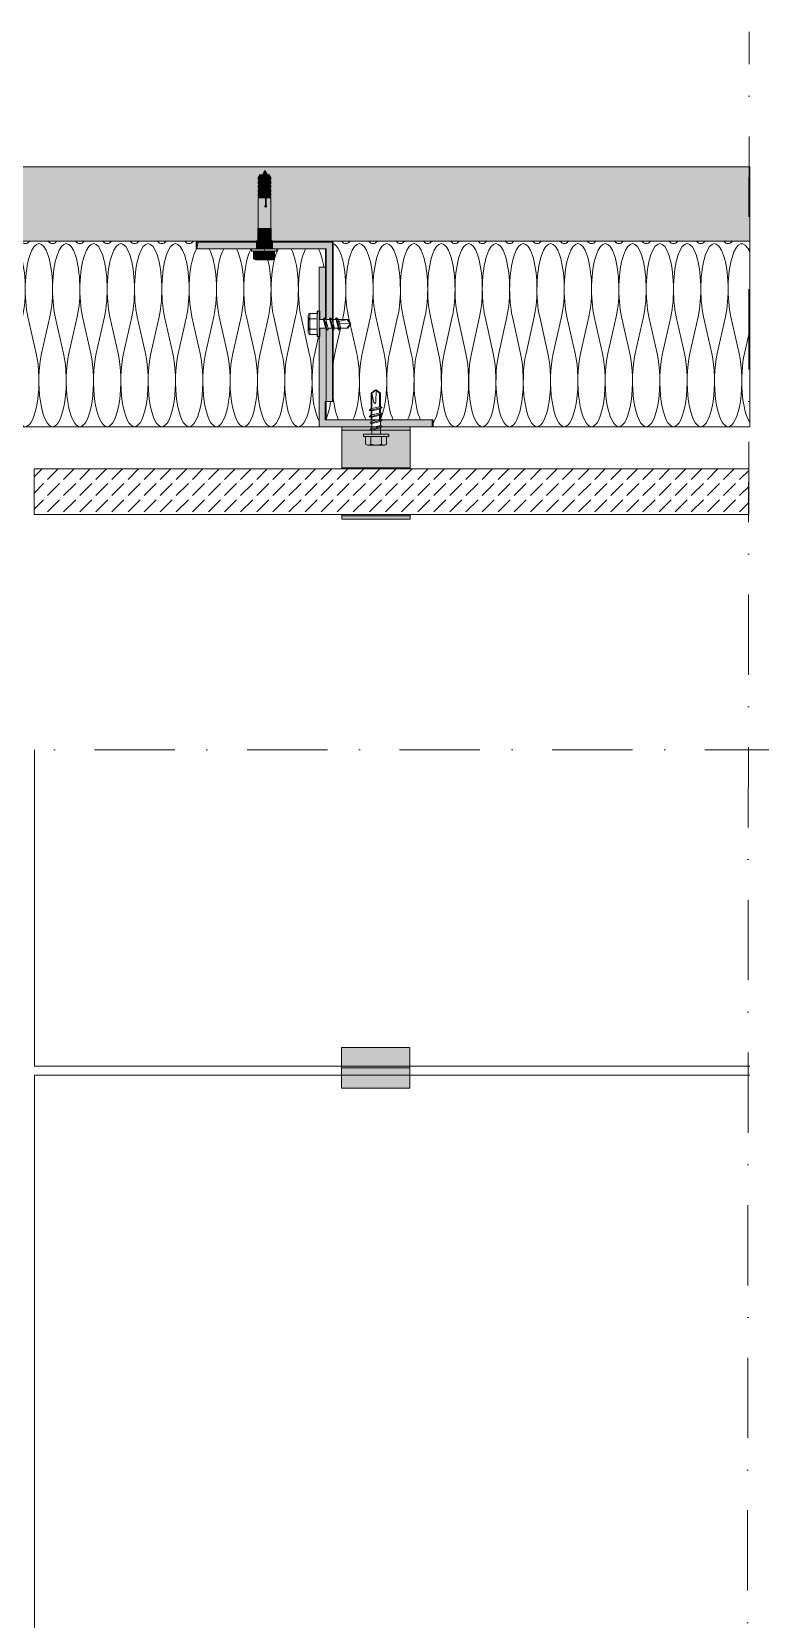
# Model space of a CAD drawing. Extents: x -106823 to -42801, y 48734 to 74234.
# Drawn here: x -81528 to -78327, y 63655 to 70627 of the extents above; entities that cross this region are included whole.
import ezdxf

# ---------------------------------------------------------------- set-up
doc = ezdxf.new("R2010")
doc.units = 0
doc.header["$MEASUREMENT"] = 0
doc.linetypes.add('Dot & Dashed', pattern=[670.277762, 352.777767, -176.388884, 0, -141.111112])
for name, color, linetype, lineweight, true_color in [('2D - Ogólne_Pen_No__2', 7, 'Continuous', 15, 0x7f7f7f), ('2D Drafting - General_Pen_No__102', 7, 'Continuous', 13, 0xcccccc), ('2D Drafting - General_Pen_No__141', 7, 'Continuous', 0, 0xe8e8e8), ('2D Drafting - General_Pen_No__2', 7, 'Continuous', 15, 0x7f7f7f), ('2D Drafting - General_Pen_No__61', 7, 'Continuous', 20, 0x6a6a6a), ('2D Drafting - General_Pen_No__62', 7, 'Continuous', 20, 0xaaaaaa), ('2D Drafting - General_Pen_No__81', 7, 'Continuous', 20, 0x6a6a6a)]:
    doc.layers.add(name, color=color, linetype=linetype, lineweight=lineweight, true_color=true_color)
doc.layers.add('2D Drafting - General_Pen_No__1', color=7, linetype='Continuous', lineweight=13)
doc.layers.add('2D Drafting - General_Pen_No__121', color=255, linetype='Continuous', lineweight=0)

# ---------------------------------------------------------------- blocks, each defined once
blk = doc.blocks.new('*X40')
at = {"layer": '2D Drafting - General_Pen_No__61', "linetype": 'Continuous'}
for p, q in [((-82768.5, 69374.7), (-82779.7, 69324.7)), ((-82744.5, 69374.7), (-82708.5, 69213.9)), ((-82648.5, 69374.7), (-82684.5, 69213.9)), ((-82624.5, 69374.7), (-82588.5, 69213.9)), ((-82528.5, 69374.7), (-82564.5, 69213.9)), ((-82504.5, 69374.7), (-82468.5, 69213.9)), ((-82408.5, 69374.7), (-82444.5, 69213.9)), ((-82384.5, 69374.7), (-82348.5, 69213.9)), ((-82288.5, 69374.7), (-82324.5, 69213.9)), ((-82264.5, 69374.7), (-82228.5, 69213.9)), ((-82168.5, 69374.7), (-82204.5, 69213.9)), ((-82144.5, 69374.7), (-82108.5, 69213.9)), ((-82048.5, 69374.7), (-82084.5, 69213.9)), ((-82024.5, 69374.7), (-81988.5, 69213.9)), ((-81928.5, 69374.7), (-81964.5, 69213.9)), ((-81904.5, 69374.7), (-81868.5, 69213.9)), ((-81808.5, 69374.7), (-81844.5, 69213.9)), ((-81784.5, 69374.7), (-81748.5, 69213.9)), ((-81688.5, 69374.7), (-81724.5, 69213.9)), ((-81664.5, 69374.7), (-81628.5, 69213.9)), ((-81568.5, 69374.7), (-81604.5, 69213.9)), ((-81544.5, 69374.7), (-81508.5, 69213.9)), ((-81448.5, 69374.7), (-81484.5, 69213.9)), ((-81424.5, 69374.7), (-81388.5, 69213.9)), ((-81328.5, 69374.7), (-81364.5, 69213.9)), ((-81304.5, 69374.7), (-81268.5, 69213.9)), ((-81208.5, 69374.7), (-81244.5, 69213.9)), ((-81184.5, 69374.7), (-81148.5, 69213.9)), ((-81088.5, 69374.7), (-81124.5, 69213.9)), ((-81064.5, 69374.7), (-81028.5, 69213.9)), ((-80968.5, 69374.7), (-81004.5, 69213.9)), ((-80944.5, 69374.7), (-80908.5, 69213.9)), ((-80848.5, 69374.7), (-80884.5, 69213.9)), ((-80824.5, 69374.7), (-80788.5, 69213.9)), ((-80728.5, 69374.7), (-80764.5, 69213.9)), ((-80704.5, 69374.7), (-80668.5, 69213.9)), ((-80608.5, 69374.7), (-80644.5, 69213.9)), ((-80584.5, 69374.7), (-80548.5, 69213.9)), ((-80488.5, 69374.7), (-80524.5, 69213.9)), ((-80464.5, 69374.7), (-80428.5, 69213.9)), ((-80368.5, 69374.7), (-80404.5, 69213.9)), ((-80344.5, 69374.7), (-80308.5, 69213.9)), ((-82785.8, 69297.4), (-82804.5, 69213.9)), ((-80268, 69287.7), (-80284.5, 69213.9))]:
    blk.add_line(p, q, dxfattribs=at)
for centre, start_param, end_param in [((-82816.5, 69495.3), 0.485657, 0.765644), ((-82816.5, 69495.3), 4.068888, 5.797528), ((-82696.5, 69495.3), 0.485657, 2.214297), ((-82696.5, 69495.3), 4.068888, 5.797528), ((-82576.5, 69495.3), 0.485657, 2.214297), ((-82576.5, 69495.3), 4.068888, 5.797528), ((-82456.5, 69495.3), 0.485657, 2.214297), ((-82456.5, 69495.3), 4.068888, 5.797528), ((-82336.5, 69495.3), 0.485657, 2.214297), ((-82336.5, 69495.3), 4.068888, 5.797528), ((-82276.5, 69897.3), 2.820522, 2.881546), ((-82276.5, 69897.3), 2.921703, 3.141593), ((-82216.5, 69495.3), 4.068888, 8.497483), ((-82276.5, 69897.3), 3.141593, 3.462663), ((-82156.5, 69897.3), 2.820522, 3.141593), ((-82096.5, 69495.3), 4.068888, 8.497483), ((-82156.5, 69897.3), 3.141593, 3.462663), ((-82036.5, 69897.3), 2.820522, 3.141593), ((-81976.5, 69495.3), 4.068888, 8.497483), ((-82036.5, 69897.3), 3.141593, 3.462663), ((-81916.5, 69897.3), 2.820522, 3.141593), ((-81856.5, 69495.3), 4.068888, 8.497483), ((-81916.5, 69897.3), 3.141593, 3.462663), ((-81796.5, 69897.3), 2.820522, 3.141593), ((-81736.5, 69495.3), 4.068888, 8.497483), ((-81796.5, 69897.3), 3.141593, 3.462663), ((-81676.5, 69897.3), 2.820522, 3.141593), ((-81616.5, 69495.3), 4.068888, 8.497483), ((-81676.5, 69897.3), 3.141593, 3.462663), ((-81556.5, 69897.3), 2.820522, 3.141593), ((-81496.5, 69495.3), 4.068888, 8.497483), ((-81556.5, 69897.3), 3.141593, 3.462663), ((-81436.5, 69897.3), 2.820522, 3.141593), ((-81376.5, 69495.3), 4.068888, 8.497483), ((-81436.5, 69897.3), 3.141593, 3.462663), ((-81316.5, 69897.3), 2.820522, 3.141593), ((-81256.5, 69495.3), 4.068888, 8.497483), ((-81316.5, 69897.3), 3.141593, 3.462663), ((-81196.5, 69897.3), 2.820522, 3.141593), ((-81136.5, 69495.3), 4.068888, 8.497483), ((-81196.5, 69897.3), 3.141593, 3.462663), ((-81076.5, 69897.3), 2.820522, 3.141593), ((-81016.5, 69495.3), 4.068888, 8.497483), ((-81076.5, 69897.3), 3.141593, 3.462663), ((-80956.5, 69897.3), 2.820522, 3.141593), ((-80896.5, 69495.3), 4.068888, 8.497483), ((-80956.5, 69897.3), 3.141593, 3.462663), ((-80836.5, 69897.3), 2.820522, 3.141593), ((-80776.5, 69495.3), 0.455257, 2.214297), ((-80836.5, 69897.3), 3.141593, 3.462663), ((-80776.5, 69495.3), 4.068888, 5.797528), ((-80656.5, 69495.3), 0.485657, 2.214297), ((-80656.5, 69495.3), 4.068888, 5.797528), ((-80536.5, 69495.3), 0.485657, 2.214297), ((-80536.5, 69495.3), 4.068888, 5.797528), ((-80416.5, 69495.3), 0.485657, 2.214297), ((-80416.5, 69495.3), 4.068888, 5.797528), ((-80296.5, 69495.3), 0.485657, 2.214297), ((-80296.5, 69495.3), 5.215995, 5.797528), ((-82876.5, 69093.3), 4.080645, 5.344133), ((-82756.5, 69093.3), 0.927295, 3.141593), ((-82756.5, 69093.3), 3.141593, 5.35589), ((-82636.5, 69093.3), 0.927295, 3.141593), ((-82636.5, 69093.3), 3.141593, 5.35589), ((-82516.5, 69093.3), 0.927295, 3.141593), ((-82516.5, 69093.3), 3.141593, 5.35589), ((-82396.5, 69093.3), 0.927295, 3.141593), ((-82396.5, 69093.3), 3.141593, 5.35589), ((-82276.5, 69093.3), 0.927295, 3.141593), ((-82276.5, 69093.3), 3.141593, 5.35589), ((-82156.5, 69093.3), 0.927295, 3.141593), ((-82156.5, 69093.3), 3.141593, 5.35589), ((-82036.5, 69093.3), 0.927295, 3.141593), ((-82036.5, 69093.3), 3.141593, 5.35589), ((-81916.5, 69093.3), 0.927295, 3.141593), ((-81916.5, 69093.3), 3.141593, 5.35589), ((-81796.5, 69093.3), 0.927295, 3.141593), ((-81796.5, 69093.3), 3.141593, 5.35589), ((-81676.5, 69093.3), 0.927295, 3.141593), ((-81676.5, 69093.3), 3.141593, 5.35589), ((-81556.5, 69093.3), 0.927295, 3.141593), ((-81556.5, 69093.3), 3.141593, 5.35589), ((-81436.5, 69093.3), 0.927295, 3.141593), ((-81436.5, 69093.3), 3.141593, 5.35589), ((-81316.5, 69093.3), 0.927295, 3.141593), ((-81316.5, 69093.3), 3.141593, 5.35589), ((-81196.5, 69093.3), 0.927295, 3.141593), ((-81196.5, 69093.3), 3.141593, 5.35589), ((-81076.5, 69093.3), 0.927295, 3.141593), ((-81076.5, 69093.3), 3.141593, 5.35589), ((-80956.5, 69093.3), 0.927295, 3.141593), ((-80956.5, 69093.3), 3.141593, 5.35589), ((-80836.5, 69093.3), 0.927295, 3.141593), ((-80836.5, 69093.3), 3.141593, 5.35589), ((-80716.5, 69093.3), 0.927295, 3.141593), ((-80716.5, 69093.3), 3.141593, 5.35589), ((-80596.5, 69093.3), 0.927295, 3.141593), ((-80596.5, 69093.3), 3.141593, 5.35589), ((-80476.5, 69093.3), 0.927295, 3.141593), ((-80476.5, 69093.3), 3.141593, 5.35589), ((-80356.5, 69093.3), 0.927295, 3.141593), ((-80356.5, 69093.3), 3.141593, 5.35589), ((-80236.5, 69093.3), 0.927295, 2.648145)]:
    blk.add_ellipse(centre, major_axis=(0, 201), ratio=0.298507, start_param=start_param, end_param=end_param, dxfattribs=at)
blk = doc.blocks.new('Fill_20')
at = {"layer": '2D Drafting - General_Pen_No__2', "linetype": 'Continuous'}
for p, q in [((-82858.1, 69673.1), (-82858.1, 69592.3)), ((-82726.2, 69673.1), (-82858.1, 69673.1)), ((-82607.2, 69673.1), (-82726.2, 69673.1)), ((-82572, 69673.1), (-82607.2, 69673.1)), ((-82461.7, 69673.1), (-82572, 69673.1)), ((-82289.6, 69673.1), (-82461.7, 69673.1)), ((-81565.5, 69706.6), (-82296, 69706.6)), ((-82296, 69706.6), (-82295.3, 69703.1)), ((-82295.3, 69703.1), (-82289.6, 69703.1)), ((-82289.6, 69703.1), (-82289.6, 69673.1)), ((-81546.5, 69706.6), (-81565.5, 69706.6)), ((-80797, 69706.6), (-81546.5, 69706.6)), ((-80803.4, 69673.1), (-80797, 69706.6)), ((-80608.7, 69673.1), (-80803.4, 69673.1)), ((-80561.2, 69673.1), (-80608.7, 69673.1)), ((-80449.3, 69673.1), (-80561.2, 69673.1)), ((-80381.5, 69673.1), (-80449.3, 69673.1)), ((-80234.9, 69673.1), (-80381.5, 69673.1)), ((-80234.9, 69592.3), (-80234.9, 69673.1)), ((-82858.1, 69592.3), (-82828.1, 69592.3)), ((-82828.1, 69592.3), (-82828.1, 69399.6)), ((-80264.9, 69399.6), (-80264.9, 69592.3)), ((-80264.9, 69592.3), (-80234.9, 69592.3)), ((-82828.1, 69399.6), (-82818.8, 69399.6)), ((-82818.8, 69399.6), (-82818.8, 69389.9)), ((-82818.8, 69389.9), (-82784.6, 69389.9)), ((-82779.7, 69378.2), (-82779.7, 69309.1)), ((-80306.3, 69297.4), (-80306.3, 69389.9)), ((-80306.3, 69389.9), (-80272.1, 69389.9)), ((-80272.1, 69389.9), (-80272.1, 69399.6)), ((-80272.1, 69399.6), (-80264.9, 69399.6)), ((-82784.6, 69297.4), (-82818.8, 69297.4)), ((-82818.8, 69297.4), (-82818.8, 69287.7)), ((-80272.1, 69297.4), (-80306.3, 69297.4)), ((-80272.1, 69287.7), (-80272.1, 69297.4)), ((-82818.8, 69287.7), (-82828.1, 69287.7)), ((-82828.1, 69287.7), (-82828.1, 68892.3)), ((-80264.9, 69287.7), (-80272.1, 69287.7)), ((-80264.9, 68892.3), (-80264.9, 69287.7)), ((-82828.1, 68892.3), (-81546.5, 68892.3)), ((-81546.5, 68892.3), (-80264.9, 68892.3))]:
    blk.add_line(p, q, dxfattribs=at)
for centre, start, end in [((-82796, 69378.2), 0, 45.52195), ((-82796, 69309.1), 314.47805, 0)]:
    blk.add_arc(centre, 16.3, start, end, dxfattribs=at)
at = {"layer": '2D Drafting - General_Pen_No__61', "linetype": 'Continuous'}
blk.add_blockref('*X40', (0, 0), dxfattribs=at)
blk = doc.blocks.new('*X42')
at = {"layer": '2D Drafting - General_Pen_No__61', "linetype": 'Continuous'}
for q in [(-79919, 68892.3), (-79914.1, 68891.5)]:
    blk.add_line((-79917.6, 68892), q, dxfattribs=at)
blk = doc.blocks.new('Fill_21')
at = {"layer": '2D Drafting - General_Pen_No__1', "linetype": 'Continuous'}
for p, q in [((-79991.6, 68891.5), (-79990.6, 68892.3)), ((-79864.9, 68891.5), (-79991.6, 68891.5)), ((-79990.6, 68892.3), (-79864.9, 68892.3)), ((-79864.9, 68892.3), (-79864.9, 68891.5))]:
    blk.add_line(p, q, dxfattribs=at)
at = {"layer": '2D Drafting - General_Pen_No__61', "linetype": 'Continuous'}
blk.add_blockref('*X42', (0, 0), dxfattribs=at)
blk = doc.blocks.new('*X46')
at = {"layer": '2D Drafting - General_Pen_No__61', "linetype": 'Continuous'}
for p, q in [((-80160.3, 69374.7), (-80163.1, 69362.3)), ((-80136.3, 69374.7), (-80129.6, 69344.7)), ((-80040.3, 69374.7), (-80076.3, 69213.9)), ((-80016.3, 69374.7), (-79980.3, 69213.9)), ((-79920.3, 69374.7), (-79956.3, 69213.9)), ((-79896.3, 69374.7), (-79860.3, 69213.9)), ((-79800.3, 69374.7), (-79836.3, 69213.9)), ((-79776.3, 69374.7), (-79740.3, 69213.9)), ((-79680.3, 69374.7), (-79716.3, 69213.9)), ((-79656.3, 69374.7), (-79620.3, 69213.9)), ((-79560.3, 69374.7), (-79596.3, 69213.9)), ((-79536.3, 69374.7), (-79500.3, 69213.9)), ((-79440.3, 69374.7), (-79476.3, 69213.9)), ((-79416.3, 69374.7), (-79380.3, 69213.9)), ((-79320.3, 69374.7), (-79356.3, 69213.9)), ((-79296.3, 69374.7), (-79260.3, 69213.9)), ((-79200.3, 69374.7), (-79236.3, 69213.9)), ((-79176.3, 69374.7), (-79140.3, 69213.9)), ((-79080.3, 69374.7), (-79116.3, 69213.9)), ((-79056.3, 69374.7), (-79020.3, 69213.9)), ((-78960.3, 69374.7), (-78996.3, 69213.9)), ((-78936.3, 69374.7), (-78900.3, 69213.9)), ((-78840.3, 69374.7), (-78876.3, 69213.9)), ((-78816.3, 69374.7), (-78780.3, 69213.9)), ((-78720.3, 69374.7), (-78756.3, 69213.9)), ((-78696.3, 69374.7), (-78660.3, 69213.9)), ((-78600.3, 69374.7), (-78636.3, 69213.9)), ((-78576.3, 69374.7), (-78540.3, 69213.9)), ((-78480.3, 69374.7), (-78516.3, 69213.9)), ((-78456.3, 69374.7), (-78420.3, 69213.9)), ((-80171.4, 69325), (-80196.3, 69213.9)), ((-80129.2, 69343.1), (-80100.3, 69213.9)), ((-78373.3, 69316.5), (-78396.3, 69213.9))]:
    blk.add_line(p, q, dxfattribs=at)
for centre, start_param, end_param in [((-78408.3, 69495.3), 2.519182, 5.35589), ((-80388.3, 69897.3), 5.962114, 6.023139), ((-80388.3, 69897.3), 0.260046, 0.321072), ((-80268.3, 69897.3), 5.962114, 6.023139), ((-80268.3, 69897.3), 0.260046, 0.321072), ((-80208.3, 69495.3), 0.927295, 3.112603), ((-80148.3, 69897.3), 5.962114, 6.283185), ((-80088.3, 69495.3), 0.927295, 5.35589), ((-80148.3, 69897.3), 0, 0.321072), ((-80028.3, 69897.3), 5.962114, 6.283185), ((-79968.3, 69495.3), 0.927295, 5.35589), ((-80028.3, 69897.3), 0, 0.321072), ((-79908.3, 69897.3), 5.962114, 6.283185), ((-79848.3, 69495.3), 0.927295, 5.35589), ((-79908.3, 69897.3), 0, 0.321072), ((-79788.3, 69897.3), 5.962114, 6.283185), ((-79728.3, 69495.3), 0.927295, 5.35589), ((-79788.3, 69897.3), 0, 0.321072), ((-79668.3, 69897.3), 5.962114, 6.283185), ((-79608.3, 69495.3), 0.927295, 5.35589), ((-79668.3, 69897.3), 0, 0.321072), ((-79548.3, 69897.3), 5.962114, 6.283185), ((-79488.3, 69495.3), 0.927295, 5.35589), ((-79548.3, 69897.3), 0, 0.321072), ((-79428.3, 69897.3), 5.962114, 6.283185), ((-79368.3, 69495.3), 0.927295, 5.35589), ((-79428.3, 69897.3), 0, 0.321072), ((-79308.3, 69897.3), 5.962114, 6.283185), ((-79248.3, 69495.3), 0.927295, 5.35589), ((-79308.3, 69897.3), 0, 0.321072), ((-79188.3, 69897.3), 5.962114, 6.283185), ((-79128.3, 69495.3), 0.927295, 5.35589), ((-79188.3, 69897.3), 0, 0.321072), ((-79068.3, 69897.3), 5.962114, 6.283185), ((-79008.3, 69495.3), 0.927295, 5.35589), ((-79068.3, 69897.3), 0, 0.321072), ((-78948.3, 69897.3), 5.962114, 6.283185), ((-78888.3, 69495.3), 0.927295, 5.35589), ((-78948.3, 69897.3), 0, 0.321072), ((-78828.3, 69897.3), 5.962114, 6.283185), ((-78768.3, 69495.3), 0.927295, 5.35589), ((-78828.3, 69897.3), 0, 0.321072), ((-78708.3, 69897.3), 5.962114, 6.283185), ((-78648.3, 69495.3), 0.927295, 5.35589), ((-78708.3, 69897.3), 0, 0.321072), ((-78588.3, 69897.3), 5.962114, 6.283185), ((-78528.3, 69495.3), 0.927295, 5.35589), ((-78588.3, 69897.3), 0, 0.321072), ((-78468.3, 69897.3), 5.962114, 6.283185), ((-78468.3, 69897.3), 0, 0.321072), ((-80148.3, 69093.3), 4.068888, 4.471032), ((-80148.3, 69093.3), 0.553392, 2.214297), ((-80028.3, 69093.3), 4.068888, 5.729793), ((-80028.3, 69093.3), 0.571829, 2.214297), ((-79908.3, 69093.3), 4.068888, 5.729793), ((-79908.3, 69093.3), 0.553392, 2.214297), ((-79788.3, 69093.3), 4.068888, 5.729793), ((-79788.3, 69093.3), 0.34394, 2.214297), ((-79668.3, 69093.3), 4.068888, 6.283185), ((-79668.3, 69093.3), 0, 2.214297), ((-79548.3, 69093.3), 4.068888, 6.283185), ((-79548.3, 69093.3), 0, 2.214297), ((-79428.3, 69093.3), 4.068888, 6.283185), ((-79428.3, 69093.3), 0, 2.214297), ((-79308.3, 69093.3), 4.068888, 6.283185), ((-79308.3, 69093.3), 0, 2.214297), ((-79188.3, 69093.3), 4.068888, 6.283185), ((-79188.3, 69093.3), 0, 2.214297), ((-79068.3, 69093.3), 4.068888, 6.283185), ((-79068.3, 69093.3), 0, 2.214297), ((-78948.3, 69093.3), 4.068888, 6.283185), ((-78948.3, 69093.3), 0, 2.214297), ((-78828.3, 69093.3), 4.068888, 6.283185), ((-78828.3, 69093.3), 0, 2.214297), ((-78708.3, 69093.3), 4.068888, 6.283185), ((-78708.3, 69093.3), 0, 2.214297), ((-78588.3, 69093.3), 4.068888, 6.283185), ((-78588.3, 69093.3), 0, 2.214297), ((-78468.3, 69093.3), 4.068888, 6.283185), ((-78468.3, 69093.3), 0, 2.214297), ((-78348.3, 69093.3), 4.068888, 5.853038), ((-80148.3, 69093.3), 4.953746, 5.729793), ((-80268.3, 69093.3), 0.553392, 1.104937)]:
    blk.add_ellipse(centre, major_axis=(0, -201), ratio=0.298507, start_param=start_param, end_param=end_param, dxfattribs=at)
blk = doc.blocks.new('Fill_23')
at = {"layer": '2D Drafting - General_Pen_No__2', "linetype": 'Continuous'}
for p, q in [((-79677.9, 69706.6), (-80473.5, 69706.6)), ((-80473.5, 69706.6), (-80473.5, 69703.1)), ((-80473.5, 69703.1), (-80206.6, 69703.1)), ((-80206.6, 69703.1), (-80206.6, 69692.3)), ((-80206.6, 69692.3), (-80206.6, 69362.3)), ((-78373.3, 69706.6), (-79677.9, 69706.6)), ((-78373.3, 68892.3), (-78373.3, 69706.6)), ((-80193.9, 69362.3), (-80191.7, 69370.5)), ((-80191.7, 69370.5), (-80183.5, 69362.3)), ((-80206.6, 69362.3), (-80193.9, 69362.3)), ((-80205.1, 69316.8), (-80206.6, 69318.6)), ((-80206.6, 69318.6), (-80206.6, 69003)), ((-80201.3, 69325), (-80205.1, 69316.8)), ((-80183.9, 69325), (-80201.3, 69325)), ((-80177.3, 69316.8), (-80183.9, 69325)), ((-80183.5, 69362.3), (-80142.8, 69362.3)), ((-80173.5, 69325), (-80177.3, 69316.8)), ((-80142.8, 69325), (-80173.5, 69325)), ((-80142.8, 69362.3), (-80128.8, 69343.7)), ((-80128.8, 69343.7), (-80142.8, 69325)), ((-80036.7, 69040.2), (-80018.1, 69054.1)), ((-80036.7, 68971.6), (-80036.7, 69040.2)), ((-80018.1, 69054.1), (-79999.4, 69040.2)), ((-79999.4, 69040.2), (-79999.4, 68981.6)), ((-80236.6, 69003), (-80238.1, 69003)), ((-80238.1, 69003), (-80238.1, 68922.3)), ((-80206.6, 69003), (-80236.6, 69003)), ((-80044.9, 68963.4), (-80036.7, 68971.6)), ((-80036.7, 68961.2), (-80044.9, 68963.4)), ((-80036.7, 68943.8), (-80036.7, 68961.2)), ((-79999.4, 68981.6), (-79991.2, 68977.8)), ((-79991.2, 68977.8), (-79999.4, 68971.2)), ((-79999.4, 68971.2), (-79999.4, 68953.8)), ((-79999.4, 68953.8), (-79991.2, 68950)), ((-79991.2, 68950), (-79999.4, 68943.4)), ((-80238.1, 68922.3), (-80036.7, 68922.3)), ((-80044.9, 68935.6), (-80036.7, 68943.8)), ((-80036.7, 68933.4), (-80044.9, 68935.6)), ((-80036.7, 68922.3), (-80036.7, 68933.4)), ((-79999.4, 68943.4), (-79999.4, 68926)), ((-79999.4, 68926), (-79991.6, 68922.3)), ((-79991.6, 68922.3), (-79768.1, 68922.3)), ((-79768.1, 68922.3), (-79768.1, 68892.3)), ((-79768.1, 68892.3), (-79677.9, 68892.3)), ((-79677.9, 68892.3), (-78373.3, 68892.3))]:
    blk.add_line(p, q, dxfattribs=at)
at = {"layer": '2D Drafting - General_Pen_No__61', "linetype": 'Continuous'}
blk.add_blockref('*X46', (0, 0), dxfattribs=at)

msp = doc.modelspace()

# ---------------------------------------------------------------- hatches: boundary and pattern name
at = {"layer": '2D Drafting - General_Pen_No__102', "linetype": 'Continuous'}
for points in [[(-80164.93, 68876.49), (-79864.93, 68876.49), (-79864.93, 68891.49), (-80164.93, 68891.49)], [(-79864.93, 68711.49), (-79864.93, 68876.49), (-80164.93, 68876.49), (-80164.93, 68711.49)], [(-80164.93, 68711.49), (-80164.93, 68706.58), (-79864.93, 68706.58), (-79864.93, 68711.49)], [(-79864.93, 68501.49), (-79864.93, 68506.58), (-80164.93, 68506.58), (-80164.93, 68501.49)], [(-79864.93, 68486.49), (-79864.93, 68501.49), (-80164.93, 68501.49), (-80164.93, 68486.49)]]:
    msp.add_hatch(color=256, dxfattribs=at).paths.add_polyline_path(points, flags=0)
at = {"layer": '2D Drafting - General_Pen_No__121', "linetype": 'Continuous'}
for points in [[(-80526.19, 69998.93), (-80533.34, 69986.55), (-80495.85, 69986.55), (-80503, 69998.93)], [(-80503.42, 70017.66), (-80514.23, 69998.93), (-80492.61, 69998.93)], [(-80503, 69998.93), (-80495.85, 69986.55), (-80492.89, 69986.55), (-80500.04, 69998.93)], [(-80500.04, 69998.93), (-80492.89, 69986.55), (-80476.99, 69986.55), (-80484.13, 69998.93)], [(-80533.34, 69976.2), (-80495.85, 69976.2), (-80495.85, 69986.55), (-80533.34, 69986.55)], [(-80530.38, 69976.2), (-80530.38, 69972.5), (-80533.34, 69968.76), (-80501.6, 69968.76), (-80495.85, 69976.2)], [(-80533.34, 69968.76), (-80533.34, 69958.4), (-80501.6, 69958.4), (-80501.6, 69968.76)], [(-80530.38, 69958.4), (-80530.38, 69954.7), (-80533.34, 69950.96), (-80495.85, 69950.96), (-80501.6, 69958.4)], [(-80533.34, 69950.96), (-80533.34, 69940.61), (-80495.85, 69940.61), (-80495.85, 69950.96)], [(-80530.38, 69940.61), (-80530.38, 69936.91), (-80533.34, 69933.16), (-80501.6, 69933.16), (-80495.85, 69940.61)], [(-80533.34, 69922.81), (-80501.6, 69922.81), (-80501.6, 69933.16), (-80533.34, 69933.16)], [(-80498.64, 69968.76), (-80492.89, 69976.2), (-80495.85, 69976.2), (-80501.6, 69968.76)], [(-80498.64, 69958.4), (-80498.64, 69968.76), (-80501.6, 69968.76), (-80501.6, 69958.4)], [(-80501.6, 69958.4), (-80495.85, 69950.96), (-80492.89, 69950.96), (-80498.64, 69958.4)], [(-80495.85, 69940.61), (-80501.6, 69933.16), (-80498.64, 69933.16), (-80492.89, 69940.61)], [(-80498.64, 69922.81), (-80498.64, 69933.16), (-80501.6, 69933.16), (-80501.6, 69922.81)], [(-80479.94, 69976.2), (-80492.89, 69976.2), (-80498.64, 69968.76), (-80476.99, 69968.76), (-80479.94, 69972.5)], [(-80476.99, 69968.76), (-80498.64, 69968.76), (-80498.64, 69958.4), (-80476.99, 69958.4)], [(-80479.94, 69958.4), (-80498.64, 69958.4), (-80492.89, 69950.96), (-80476.99, 69950.96), (-80479.94, 69954.7)], [(-80498.64, 69933.16), (-80476.99, 69933.16), (-80479.94, 69936.91), (-80479.94, 69940.61), (-80492.89, 69940.61)], [(-80476.99, 69933.16), (-80498.64, 69933.16), (-80498.64, 69922.81), (-80476.99, 69922.81)], [(-80492.89, 69976.2), (-80492.89, 69986.55), (-80495.85, 69986.55), (-80495.85, 69976.2)], [(-80495.85, 69950.96), (-80495.85, 69940.61), (-80492.89, 69940.61), (-80492.89, 69950.96)], [(-80492.89, 69976.2), (-80476.99, 69976.2), (-80476.99, 69986.55), (-80492.89, 69986.55)], [(-80476.99, 69950.96), (-80492.89, 69950.96), (-80492.89, 69940.61), (-80476.99, 69940.61)], [(-80530.38, 69922.81), (-80530.38, 69919.11), (-80533.34, 69915.37), (-80495.85, 69915.37), (-80501.6, 69922.81)], [(-80533.34, 69905.01), (-80495.85, 69905.01), (-80495.85, 69915.37), (-80533.34, 69915.37)], [(-80530.38, 69905.01), (-80530.38, 69901.31), (-80533.34, 69897.57), (-80501.6, 69897.57), (-80495.85, 69905.01)], [(-80533.34, 69763.15), (-80476.99, 69763.15), (-80476.99, 69897.57), (-80498.64, 69897.57), (-80498.64, 69864.26, -5.4750432), (-80501.6, 69864.26), (-80501.6, 69897.57), (-80533.34, 69897.57)], [(-80501.6, 69897.57), (-80501.6, 69864.26, 5.4750432), (-80498.64, 69864.26), (-80498.64, 69897.57)], [(-80501.6, 69922.81), (-80495.85, 69915.37), (-80492.89, 69915.37), (-80498.64, 69922.81)], [(-80498.64, 69897.57), (-80492.89, 69905.01), (-80495.85, 69905.01), (-80501.6, 69897.57)], [(-80479.94, 69922.81), (-80498.64, 69922.81), (-80492.89, 69915.37), (-80476.99, 69915.37), (-80479.94, 69919.11)], [(-80479.94, 69905.01), (-80492.89, 69905.01), (-80498.64, 69897.57), (-80476.99, 69897.57), (-80479.94, 69901.31)], [(-80492.89, 69905.01), (-80492.89, 69915.37), (-80495.85, 69915.37), (-80495.85, 69905.01)], [(-80476.99, 69915.37), (-80492.89, 69915.37), (-80492.89, 69905.01), (-80476.99, 69905.01)], [(-80534.58, 69761.91), (-80475.74, 69761.91), (-80476.99, 69763.15), (-80533.34, 69763.15)], [(-80534.58, 69712.16), (-80475.74, 69712.16), (-80475.74, 69761.91), (-80534.58, 69761.91)], [(-80507, 69673.06), (-80562.92, 69673.06), (-80562.92, 69663.74), (-80507, 69663.74), (-80451.08, 69663.74), (-80451.08, 69673.06)], [(-80553.21, 69663.74), (-80553.21, 69629.57, 0.4195601), (-80529.91, 69629.57), (-80529.91, 69663.74)], [(-80539.9, 69706.58), (-80470.33, 69706.58), (-80470.33, 69706.75), (-80475.74, 69712.16), (-80534.49, 69712.16), (-80539.9, 69706.75)], [(-80539.9, 69703.06), (-80507.2, 69703.06), (-80470.33, 69703.06), (-80470.33, 69706.58), (-80478.47, 69706.58), (-80539.9, 69706.58)], [(-80539.9, 69673.06), (-80503.32, 69673.06), (-80470.33, 69673.06), (-80470.33, 69703.06), (-80506.25, 69703.06), (-80539.9, 69703.06)], [(-80539.9, 69703.06), (-80539.9, 69673.06), (-80503.32, 69673.06), (-80470.33, 69673.06), (-80470.33, 69703.06), (-80507.2, 69703.06)], [(-80529.91, 69663.74), (-80529.91, 69629.57, 0.092424), (-80507, 69625.3, 0.092424), (-80484.09, 69629.57), (-80484.09, 69663.74), (-80507, 69663.74)], [(-80484.09, 69663.74), (-80484.09, 69629.57, 0.4195601), (-80460.79, 69629.57), (-80460.79, 69663.74)], [(-80507, 69625.3, -0.092424), (-80529.91, 69629.57, -0.201281), (-80541.56, 69624.68), (-80472.44, 69624.68, -0.201281), (-80484.09, 69629.57, -0.092424)]]:
    msp.add_hatch(color=256, dxfattribs=at).paths.add_polyline_path(points, flags=0)
at = {"layer": '2D Drafting - General_Pen_No__141', "linetype": 'Continuous'}
for points in [[(-80540, 69673.06), (-80805.26, 69673.06), (-80805.26, 69703.06), (-80675.26, 69703.06), (-80540, 69703.06)], [(-80236.77, 69673.06), (-80451.08, 69673.06), (-80470.33, 69673.06), (-80470.33, 69703.06), (-80205.26, 69703.06), (-80205.26, 69692.3), (-80205.26, 69362.29), (-80210, 69362.29), (-80218.2, 69370.49), (-80220.39, 69362.29), (-80236.77, 69362.29)], [(-80264.93, 69592.3), (-80234.93, 69592.3), (-80234.93, 69363.39), (-80242.03, 69370.49), (-80244.23, 69362.29), (-80262.76, 69362.29), (-80262.76, 69399.57), (-80264.93, 69399.57)], [(-80234.93, 68922.3), (-80033.56, 68922.3), (-80033.56, 68915.96), (-80041.76, 68907.76), (-80033.56, 68905.56), (-80033.56, 68892.3), (-80264.93, 68892.3), (-80264.93, 69287.73), (-80262.76, 69287.73), (-80262.76, 69325.01), (-80234.93, 69325.01)], [(-80203.42, 69321.3), (-80203.42, 69003.02), (-80234.93, 69003.02), (-80234.93, 69325.01), (-80234.24, 69325.01), (-80227.65, 69316.81), (-80223.84, 69325.01), (-80206.4, 69325.01)], [(-79988.43, 68922.3), (-79764.93, 68922.3), (-79764.93, 68892.3), (-79990.57, 68892.3), (-79988.09, 68894.3), (-79996.29, 68898.11), (-79996.29, 68915.55), (-79988.09, 68922.15)]]:
    msp.add_hatch(color=256, dxfattribs=at).paths.add_polyline_path(points, flags=0)
at = {"layer": '2D Drafting - General_Pen_No__62', "linetype": 'Continuous'}
for points in [[(-79866.51, 66076.69), (-80166.51, 66076.69), (-80166.51, 66166.69), (-79866.51, 66166.69)], [(-79866.51, 65986.69), (-80166.51, 65986.69), (-80166.51, 66076.69), (-79866.51, 66076.69)]]:
    msp.add_hatch(color=256, dxfattribs=at).paths.add_polyline_path(points, flags=0)
at = {"layer": '2D Drafting - General_Pen_No__81', "linetype": 'Continuous'}
h = msp.add_hatch(dxfattribs=at)
h.set_pattern_fill('Solid___Dashed', color=256, style=0, pattern_type=2)
h.set_pattern_definition([(45, (0, 0), (-70.71068, 70.71068), []), (45, (-35.36, 35.36), (-70.71068, 70.71068), [75, -25])])
h.paths.add_polyline_path([(-95413.06, 70033.7), (-95413.06, 69706.58), (-80798.57, 69706.58), (-80743.27, 69706.58), (-80705.99, 69706.58), (-80635.65, 69706.58), (-80523.64, 69706.58), (-80480.82, 69706.58), (-80207.94, 69706.58), (-78373.34, 69706.58), (-78373.34, 70033.7)], flags=0)
h = msp.add_hatch(dxfattribs=at)
h.set_pattern_fill('Beton', color=256, style=0, pattern_type=2)
h.set_pattern_definition([(45, (0, 0), (-70.71068, 70.71068), [75, -25]), (45, (7e-15, 70.71), (-70.71068, 70.71068), [75, -25])])
h.paths.add_polyline_path([(-81518.09, 68506.58), (-81518.09, 68706.58), (-78377.86, 68706.58), (-78377.86, 68506.58)], flags=0)
msp.add_hatch(color=256, dxfattribs=at).paths.add_polyline_path([(-80148.92, 68706.58), (-80148.92, 68711.49), (-79883.69, 68711.49), (-79883.69, 68706.58)], flags=0)
msp.add_hatch(color=256, dxfattribs=at).paths.add_polyline_path([(-80148.92, 68706.58), (-80148.92, 68711.49), (-79883.69, 68711.49), (-79883.69, 68706.58)], flags=0)

# ---------------------------------------------------------------- linework, layer by layer
at = {"layer": '2D - Ogólne_Pen_No__2', "linetype": 'Continuous'}
for p, q in [((-80526.19, 69998.93), (-80533.34, 69986.55)), ((-80484.13, 69998.93), (-80526.19, 69998.93)), ((-80514.23, 69998.93), (-80503.42, 70017.66)), ((-80492.61, 69998.93), (-80503.42, 70017.66)), ((-80503, 69998.93), (-80495.85, 69986.55)), ((-80500.04, 69998.93), (-80492.89, 69986.55)), ((-80484.13, 69998.93), (-80476.99, 69986.55)), ((-80533.34, 69986.55), (-80533.34, 69976.2)), ((-80476.99, 69986.55), (-80533.34, 69986.55)), ((-80476.99, 69976.2), (-80533.34, 69976.2)), ((-80530.38, 69972.5), (-80533.34, 69968.76)), ((-80533.34, 69968.76), (-80533.34, 69958.4)), ((-80476.99, 69968.76), (-80533.34, 69968.76)), ((-80533.34, 69958.4), (-80530.38, 69958.4)), ((-80476.99, 69958.4), (-80533.34, 69958.4)), ((-80530.38, 69954.7), (-80533.34, 69950.96)), ((-80533.34, 69950.96), (-80533.34, 69940.61)), ((-80476.99, 69950.96), (-80533.34, 69950.96)), ((-80533.34, 69940.61), (-80530.38, 69940.61)), ((-80476.99, 69940.61), (-80533.34, 69940.61)), ((-80530.38, 69936.91), (-80533.34, 69933.16)), ((-80533.34, 69933.16), (-80533.34, 69922.81)), ((-80476.99, 69933.16), (-80533.34, 69933.16)), ((-80530.38, 69976.2), (-80530.38, 69972.5)), ((-80530.38, 69958.4), (-80530.38, 69954.7)), ((-80530.38, 69940.61), (-80530.38, 69936.91)), ((-80495.85, 69976.2), (-80501.6, 69968.76)), ((-80501.6, 69968.76), (-80501.6, 69958.4)), ((-80501.6, 69958.4), (-80495.85, 69950.96)), ((-80495.85, 69940.61), (-80501.6, 69933.16)), ((-80501.6, 69933.16), (-80501.6, 69922.81)), ((-80492.89, 69976.2), (-80498.64, 69968.76)), ((-80498.64, 69968.76), (-80498.64, 69958.4)), ((-80498.64, 69958.4), (-80492.89, 69950.96)), ((-80492.89, 69940.61), (-80498.64, 69933.16)), ((-80498.64, 69933.16), (-80498.64, 69922.81)), ((-80495.85, 69986.55), (-80495.85, 69976.2)), ((-80495.85, 69950.96), (-80495.85, 69940.61)), ((-80492.89, 69986.55), (-80492.89, 69976.2)), ((-80492.89, 69950.96), (-80492.89, 69940.61)), ((-80479.94, 69976.2), (-80479.94, 69972.5)), ((-80479.94, 69972.5), (-80476.99, 69968.76)), ((-80479.94, 69958.4), (-80479.94, 69954.7)), ((-80476.99, 69958.4), (-80479.94, 69958.4)), ((-80479.94, 69954.7), (-80476.99, 69950.96)), ((-80479.94, 69940.61), (-80479.94, 69936.91)), ((-80476.99, 69940.61), (-80479.94, 69940.61)), ((-80479.94, 69936.91), (-80476.99, 69933.16)), ((-80476.99, 69986.55), (-80476.99, 69976.2)), ((-80476.99, 69968.76), (-80476.99, 69958.4)), ((-80476.99, 69950.96), (-80476.99, 69940.61)), ((-80476.99, 69933.16), (-80476.99, 69922.81)), ((-80533.34, 69922.81), (-80530.38, 69922.81)), ((-80476.99, 69922.81), (-80533.34, 69922.81)), ((-80530.38, 69919.11), (-80533.34, 69915.37)), ((-80533.34, 69915.37), (-80533.34, 69905.01)), ((-80476.99, 69915.37), (-80533.34, 69915.37)), ((-80533.34, 69905.01), (-80530.38, 69905.01)), ((-80476.99, 69905.01), (-80533.34, 69905.01)), ((-80530.38, 69901.31), (-80533.34, 69897.57)), ((-80533.34, 69897.57), (-80533.34, 69763.15)), ((-80476.99, 69897.57), (-80533.34, 69897.57)), ((-80530.38, 69922.81), (-80530.38, 69919.11)), ((-80530.38, 69905.01), (-80530.38, 69901.31)), ((-80501.6, 69922.81), (-80495.85, 69915.37)), ((-80495.85, 69905.01), (-80501.6, 69897.57)), ((-80501.6, 69897.57), (-80501.6, 69864.26)), ((-80498.64, 69922.81), (-80492.89, 69915.37)), ((-80492.89, 69905.01), (-80498.64, 69897.57)), ((-80498.64, 69897.57), (-80498.64, 69864.26)), ((-80495.85, 69915.37), (-80495.85, 69905.01)), ((-80492.89, 69915.37), (-80492.89, 69905.01)), ((-80479.94, 69922.81), (-80479.94, 69919.11)), ((-80476.99, 69922.81), (-80479.94, 69922.81)), ((-80479.94, 69919.11), (-80476.99, 69915.37)), ((-80479.94, 69905.01), (-80479.94, 69901.31)), ((-80476.99, 69905.01), (-80479.94, 69905.01)), ((-80479.94, 69901.31), (-80476.99, 69897.57)), ((-80476.99, 69915.37), (-80476.99, 69905.01)), ((-80476.99, 69897.57), (-80476.99, 69763.15)), ((-80533.34, 69763.15), (-80534.58, 69761.91)), ((-80534.58, 69761.91), (-80534.58, 69712.16)), ((-80475.74, 69761.91), (-80534.58, 69761.91)), ((-80533.34, 69763.15), (-80476.99, 69763.15)), ((-80476.99, 69763.15), (-80475.74, 69761.91)), ((-80475.74, 69761.91), (-80475.74, 69712.16)), ((-80534.58, 69712.16), (-80540, 69706.75)), ((-80540, 69706.75), (-80540, 69703.06)), ((-80540, 69703.06), (-80508.09, 69703.06)), ((-80475.74, 69712.16), (-80534.58, 69712.16)), ((-80470.33, 69703.06), (-80509.04, 69703.06)), ((-80475.74, 69712.16), (-80470.33, 69706.75)), ((-80470.33, 69706.75), (-80470.33, 69703.06))]:
    msp.add_line(p, q, dxfattribs=at)
msp.add_arc((-80500.12, 69860.35), 4.18, 110.701612, 69.298388, dxfattribs=at)
at = {"layer": '2D Drafting - General_Pen_No__2', "linetype": 'Dot & Dashed'}
for p, q in [((-78393.73, 53725), (-78375.83, 70626.66)), ((-75536.44, 67472.76), (-95796.06, 67472.76))]:
    msp.add_line(p, q, dxfattribs=at)
at = {"layer": '2D Drafting - General_Pen_No__2', "linetype": 'Continuous'}
for p, q in [((-81528.09, 70033.7), (-95413.06, 70033.7)), ((-81528.09, 70033.7), (-78373.34, 70033.7)), ((-95413.06, 69706.58), (-78373.34, 69706.58)), ((-80203.42, 69703.06), (-80803.42, 69703.06)), ((-80803.42, 69673.06), (-80803.42, 69703.06)), ((-80803.42, 69673.06), (-80234.93, 69673.06)), ((-80673.42, 69703.06), (-80203.42, 69703.06)), ((-80562.92, 69663.74), (-80562.92, 69673.06)), ((-80562.92, 69673.06), (-80507, 69673.06)), ((-80507, 69663.74), (-80562.92, 69663.74)), ((-80553.21, 69629.57), (-80553.21, 69663.74)), ((-80540, 69673.06), (-80540, 69703.06)), ((-80529.91, 69629.57), (-80529.91, 69663.74)), ((-80451.08, 69673.06), (-80507, 69673.06)), ((-80507, 69663.74), (-80451.08, 69663.74)), ((-80484.09, 69629.57), (-80484.09, 69663.74)), ((-80470.33, 69673.06), (-80470.33, 69703.06)), ((-80460.79, 69629.57), (-80460.79, 69663.74)), ((-80451.08, 69663.74), (-80451.08, 69673.06)), ((-80234.93, 69003.02), (-80234.93, 69673.06)), ((-80203.42, 69703.06), (-80203.42, 69692.3)), ((-80203.42, 69003.02), (-80203.42, 69692.3)), ((-80472.44, 69624.68), (-80541.56, 69624.68)), ((-80264.93, 69592.3), (-80234.93, 69592.3)), ((-80264.93, 68892.3), (-80264.93, 69592.3)), ((-80234.93, 68922.3), (-80234.93, 69592.3)), ((-80313.31, 69378.21), (-80313.31, 69309.09)), ((-80308.42, 69389.86), (-80274.24, 69389.86)), ((-80274.24, 69343.65), (-80274.24, 69399.57)), ((-80274.24, 69399.57), (-80264.93, 69399.57)), ((-80264.93, 69399.57), (-80264.93, 69343.65)), ((-80246.39, 69362.29), (-80244.19, 69370.49)), ((-80244.19, 69370.49), (-80235.99, 69362.29)), ((-80244.19, 69370.49), (-80237, 69343.65)), ((-80218.55, 69362.29), (-80216.35, 69370.49)), ((-80218.55, 69362.29), (-80216.35, 69370.49)), ((-80216.35, 69370.49), (-80208.15, 69362.29)), ((-80216.35, 69370.49), (-80209.16, 69343.65)), ((-80216.35, 69370.49), (-80208.15, 69362.29)), ((-80216.35, 69370.49), (-80209.16, 69343.65)), ((-80190.71, 69362.29), (-80188.51, 69370.49)), ((-80188.51, 69370.49), (-80180.31, 69362.29)), ((-80188.51, 69370.49), (-80181.32, 69343.65)), ((-80308.42, 69366.56), (-80274.24, 69366.56)), ((-80308.42, 69320.74), (-80274.24, 69320.74)), ((-80308.42, 69297.44), (-80274.24, 69297.44)), ((-80274.24, 69343.65), (-80274.24, 69287.73)), ((-80264.93, 69362.29), (-80246.39, 69362.29)), ((-80264.93, 69287.73), (-80264.93, 69343.65)), ((-80264.93, 69325.01), (-80236.4, 69325.01)), ((-80246.39, 69362.29), (-80241.4, 69343.65)), ((-80236.4, 69325.01), (-80241.4, 69343.65)), ((-80229.81, 69316.81), (-80237, 69343.65)), ((-80229.81, 69316.81), (-80236.4, 69325.01)), ((-80235.99, 69362.29), (-80231, 69343.65)), ((-80235.99, 69362.29), (-80218.55, 69362.29)), ((-80226.01, 69325.01), (-80231, 69343.65)), ((-80226.01, 69325.01), (-80229.81, 69316.81)), ((-80226.01, 69325.01), (-80208.56, 69325.01)), ((-80218.55, 69362.29), (-80213.56, 69343.65)), ((-80218.55, 69362.29), (-80213.56, 69343.65)), ((-80180.31, 69362.29), (-80218.55, 69362.29)), ((-80208.56, 69325.01), (-80213.56, 69343.65)), ((-80208.56, 69325.01), (-80213.56, 69343.65)), ((-80201.97, 69316.81), (-80209.16, 69343.65)), ((-80201.97, 69316.81), (-80209.16, 69343.65)), ((-80170.32, 69325.01), (-80208.56, 69325.01)), ((-80201.97, 69316.81), (-80208.56, 69325.01)), ((-80201.97, 69316.81), (-80208.56, 69325.01)), ((-80208.15, 69362.29), (-80203.16, 69343.65)), ((-80208.15, 69362.29), (-80203.16, 69343.65)), ((-80208.15, 69362.29), (-80190.71, 69362.29)), ((-80208.15, 69362.29), (-80139.65, 69362.29)), ((-80198.16, 69325.01), (-80203.16, 69343.65)), ((-80198.16, 69325.01), (-80203.16, 69343.65)), ((-80198.16, 69325.01), (-80201.97, 69316.81)), ((-80198.16, 69325.01), (-80201.97, 69316.81)), ((-80198.16, 69325.01), (-80180.72, 69325.01)), ((-80198.16, 69325.01), (-80139.65, 69325.01)), ((-80190.71, 69362.29), (-80185.72, 69343.65)), ((-80180.72, 69325.01), (-80185.72, 69343.65)), ((-80181.7, 69354.29), (-80185.47, 69348.08)), ((-80185.47, 69348.08), (-80180.62, 69345.39)), ((-80139.65, 69362.29), (-80181.7, 69354.29)), ((-80174.13, 69316.81), (-80181.32, 69343.65)), ((-80174.13, 69316.81), (-80180.72, 69325.01)), ((-80180.62, 69345.39), (-80125.67, 69343.65)), ((-80180.31, 69362.29), (-80175.32, 69343.65)), ((-80170.32, 69325.01), (-80175.32, 69343.65)), ((-80170.32, 69325.01), (-80174.13, 69316.81)), ((-80139.65, 69362.29), (-80125.67, 69343.65)), ((-80139.65, 69325.01), (-80125.67, 69343.65)), ((-80274.24, 69287.73), (-80264.93, 69287.73)), ((-80033.56, 69040.15), (-80014.93, 69054.13)), ((-80033.56, 69040.15), (-80025.56, 68998.1)), ((-80033.56, 68971.64), (-80033.56, 69040.15)), ((-80016.66, 68999.18), (-80014.93, 69054.13)), ((-79996.29, 69040.15), (-80014.93, 69054.13)), ((-79996.29, 68981.63), (-79996.29, 69040.15)), ((-80234.93, 69003.02), (-80203.42, 69003.02)), ((-80203.42, 69003.02), (-80233.42, 69003.02)), ((-80041.76, 68963.44), (-80033.56, 68971.64)), ((-80041.76, 68963.44), (-80014.93, 68970.64)), ((-80033.56, 68961.25), (-80041.76, 68963.44)), ((-80033.56, 68971.64), (-80014.93, 68976.64)), ((-80033.56, 68961.25), (-80014.93, 68966.24)), ((-80033.56, 68943.8), (-80033.56, 68961.25)), ((-80033.56, 68943.8), (-80014.93, 68948.8)), ((-80025.56, 68998.1), (-80019.35, 68994.33)), ((-80019.35, 68994.33), (-80016.66, 68999.18)), ((-79996.29, 68981.63), (-80014.93, 68976.64)), ((-79988.09, 68977.83), (-80014.93, 68970.64)), ((-79996.29, 68971.24), (-80014.93, 68966.24)), ((-79996.29, 68953.79), (-80014.93, 68948.8)), ((-79988.09, 68949.99), (-80014.93, 68942.79)), ((-79996.29, 68981.63), (-79988.09, 68977.83)), ((-79988.09, 68977.83), (-79996.29, 68971.24)), ((-79996.29, 68953.79), (-79996.29, 68971.24)), ((-79996.29, 68953.79), (-79988.09, 68949.99)), ((-79988.09, 68949.99), (-79996.29, 68943.39)), ((-79764.93, 68892.3), (-80264.93, 68892.3)), ((-79764.93, 68922.3), (-80234.93, 68922.3)), ((-79864.93, 68891.49), (-80164.93, 68891.49)), ((-80164.93, 68891.49), (-80164.93, 68876.49)), ((-80164.93, 68891.49), (-80164.93, 68711.49)), ((-80041.76, 68935.6), (-80033.56, 68943.8)), ((-80041.76, 68935.6), (-80014.93, 68942.79)), ((-80033.56, 68933.41), (-80041.76, 68935.6)), ((-80041.76, 68907.76), (-80033.56, 68915.96)), ((-80041.76, 68907.76), (-80014.93, 68914.95)), ((-80033.56, 68905.56), (-80041.76, 68907.76)), ((-80041.76, 68879.92), (-80033.56, 68888.12)), ((-80041.76, 68879.92), (-80014.93, 68887.11)), ((-80033.56, 68877.72), (-80041.76, 68879.92)), ((-80033.56, 68933.41), (-80014.93, 68938.4)), ((-80033.56, 68915.96), (-80033.56, 68933.41)), ((-80033.56, 68915.96), (-80014.93, 68920.96)), ((-80033.56, 68905.56), (-80014.93, 68910.56)), ((-80033.56, 68888.12), (-80033.56, 68905.56)), ((-80033.56, 68888.12), (-80014.93, 68893.12)), ((-80033.56, 68877.72), (-80014.93, 68882.72)), ((-79996.29, 68943.39), (-80014.93, 68938.4)), ((-79996.29, 68925.95), (-80014.93, 68920.96)), ((-79988.09, 68922.15), (-80014.93, 68914.95)), ((-79996.29, 68915.55), (-80014.93, 68910.56)), ((-79996.29, 68898.11), (-80014.93, 68893.12)), ((-79988.09, 68894.3), (-80014.93, 68887.11)), ((-79996.29, 68887.71), (-80014.93, 68882.72)), ((-79996.29, 68925.95), (-79996.29, 68943.39)), ((-79996.29, 68925.95), (-79988.09, 68922.15)), ((-79988.09, 68922.15), (-79996.29, 68915.55)), ((-79996.29, 68898.11), (-79996.29, 68915.55)), ((-79996.29, 68898.11), (-79988.09, 68894.3)), ((-79988.09, 68894.3), (-79996.29, 68887.71)), ((-79996.29, 68859.19), (-79996.29, 68887.71)), ((-79864.93, 68876.49), (-79864.93, 68891.49)), ((-79864.93, 68891.49), (-79864.93, 68711.49)), ((-79764.93, 68922.3), (-79764.93, 68892.3)), ((-79864.93, 68876.49), (-80164.93, 68876.49)), ((-80070.84, 68849.87), (-80070.84, 68859.19)), ((-80070.84, 68859.19), (-80014.93, 68859.19)), ((-80014.93, 68849.87), (-80070.84, 68849.87)), ((-80061.14, 68815.7), (-80061.14, 68849.87)), ((-80049.49, 68810.81), (-79980.36, 68810.81)), ((-80037.84, 68815.7), (-80037.84, 68849.87)), ((-80033.56, 68859.19), (-80033.56, 68877.72)), ((-79959.01, 68859.19), (-80014.93, 68859.19)), ((-80014.93, 68849.87), (-79959.01, 68849.87)), ((-79992.01, 68815.7), (-79992.01, 68849.87)), ((-79968.71, 68815.7), (-79968.71, 68849.87)), ((-79959.01, 68849.87), (-79959.01, 68859.19)), ((-80164.93, 68711.49), (-79864.93, 68711.49)), ((-80164.93, 68706.58), (-80164.93, 68711.49)), ((-79864.93, 68706.58), (-79864.93, 68711.49)), ((-80164.93, 68486.49), (-80164.93, 68506.58)), ((-80164.93, 68501.49), (-79864.93, 68501.49)), ((-80164.93, 68486.49), (-79864.93, 68486.49)), ((-79864.93, 68486.49), (-79864.93, 68506.58)), ((-81516.51, 67472.76), (-81516.51, 66084.55)), ((-78373.34, 66084.55), (-81516.51, 66084.55)), ((-81516.51, 66044.55), (-78373.34, 66044.55)), ((-81516.51, 66044.55), (-81516.51, 60074.55))]:
    msp.add_line(p, q, dxfattribs=at)
at = {"layer": '2D Drafting - General_Pen_No__2', "linetype": 'Continuous', "flags": 128}
for points in [[(-95413.06, 70033.7), (-95413.06, 69706.58), (-80798.57, 69706.58), (-80743.27, 69706.58), (-80705.99, 69706.58), (-80635.65, 69706.58), (-80523.64, 69706.58), (-80480.82, 69706.58), (-80207.94, 69706.58), (-78373.34, 69706.58), (-78373.34, 70033.7)], [(-80526.19, 69998.93), (-80533.34, 69986.55), (-80495.85, 69986.55), (-80503, 69998.93)], [(-80503.42, 70017.66), (-80514.23, 69998.93), (-80492.61, 69998.93)], [(-80503, 69998.93), (-80495.85, 69986.55), (-80492.89, 69986.55), (-80500.04, 69998.93)], [(-80500.04, 69998.93), (-80492.89, 69986.55), (-80476.99, 69986.55), (-80484.13, 69998.93)], [(-80533.34, 69976.2), (-80495.85, 69976.2), (-80495.85, 69986.55), (-80533.34, 69986.55)], [(-80530.38, 69976.2), (-80530.38, 69972.5), (-80533.34, 69968.76), (-80501.6, 69968.76), (-80495.85, 69976.2)], [(-80533.34, 69968.76), (-80533.34, 69958.4), (-80501.6, 69958.4), (-80501.6, 69968.76)], [(-80530.38, 69958.4), (-80530.38, 69954.7), (-80533.34, 69950.96), (-80495.85, 69950.96), (-80501.6, 69958.4)], [(-80533.34, 69950.96), (-80533.34, 69940.61), (-80495.85, 69940.61), (-80495.85, 69950.96)], [(-80530.38, 69940.61), (-80530.38, 69936.91), (-80533.34, 69933.16), (-80501.6, 69933.16), (-80495.85, 69940.61)], [(-80533.34, 69922.81), (-80501.6, 69922.81), (-80501.6, 69933.16), (-80533.34, 69933.16)], [(-80498.64, 69968.76), (-80492.89, 69976.2), (-80495.85, 69976.2), (-80501.6, 69968.76)], [(-80498.64, 69958.4), (-80498.64, 69968.76), (-80501.6, 69968.76), (-80501.6, 69958.4)], [(-80501.6, 69958.4), (-80495.85, 69950.96), (-80492.89, 69950.96), (-80498.64, 69958.4)], [(-80495.85, 69940.61), (-80501.6, 69933.16), (-80498.64, 69933.16), (-80492.89, 69940.61)], [(-80498.64, 69922.81), (-80498.64, 69933.16), (-80501.6, 69933.16), (-80501.6, 69922.81)], [(-80479.94, 69976.2), (-80492.89, 69976.2), (-80498.64, 69968.76), (-80476.99, 69968.76), (-80479.94, 69972.5)], [(-80476.99, 69968.76), (-80498.64, 69968.76), (-80498.64, 69958.4), (-80476.99, 69958.4)], [(-80479.94, 69958.4), (-80498.64, 69958.4), (-80492.89, 69950.96), (-80476.99, 69950.96), (-80479.94, 69954.7)], [(-80498.64, 69933.16), (-80476.99, 69933.16), (-80479.94, 69936.91), (-80479.94, 69940.61), (-80492.89, 69940.61)], [(-80476.99, 69933.16), (-80498.64, 69933.16), (-80498.64, 69922.81), (-80476.99, 69922.81)], [(-80492.89, 69976.2), (-80492.89, 69986.55), (-80495.85, 69986.55), (-80495.85, 69976.2)], [(-80495.85, 69950.96), (-80495.85, 69940.61), (-80492.89, 69940.61), (-80492.89, 69950.96)], [(-80492.89, 69976.2), (-80476.99, 69976.2), (-80476.99, 69986.55), (-80492.89, 69986.55)], [(-80476.99, 69950.96), (-80492.89, 69950.96), (-80492.89, 69940.61), (-80476.99, 69940.61)], [(-80530.38, 69922.81), (-80530.38, 69919.11), (-80533.34, 69915.37), (-80495.85, 69915.37), (-80501.6, 69922.81)], [(-80533.34, 69905.01), (-80495.85, 69905.01), (-80495.85, 69915.37), (-80533.34, 69915.37)], [(-80530.38, 69905.01), (-80530.38, 69901.31), (-80533.34, 69897.57), (-80501.6, 69897.57), (-80495.85, 69905.01)], [(-80501.6, 69922.81), (-80495.85, 69915.37), (-80492.89, 69915.37), (-80498.64, 69922.81)], [(-80498.64, 69897.57), (-80492.89, 69905.01), (-80495.85, 69905.01), (-80501.6, 69897.57)], [(-80479.94, 69922.81), (-80498.64, 69922.81), (-80492.89, 69915.37), (-80476.99, 69915.37), (-80479.94, 69919.11)], [(-80479.94, 69905.01), (-80492.89, 69905.01), (-80498.64, 69897.57), (-80476.99, 69897.57), (-80479.94, 69901.31)], [(-80492.89, 69905.01), (-80492.89, 69915.37), (-80495.85, 69915.37), (-80495.85, 69905.01)], [(-80476.99, 69915.37), (-80492.89, 69915.37), (-80492.89, 69905.01), (-80476.99, 69905.01)], [(-80534.58, 69761.91), (-80475.74, 69761.91), (-80476.99, 69763.15), (-80533.34, 69763.15)], [(-80534.58, 69712.16), (-80475.74, 69712.16), (-80475.74, 69761.91), (-80534.58, 69761.91)], [(-80540, 69673.06), (-80805.26, 69673.06), (-80805.26, 69703.06), (-80675.26, 69703.06), (-80540, 69703.06)], [(-80507, 69673.06), (-80562.92, 69673.06), (-80562.92, 69663.74), (-80507, 69663.74), (-80451.08, 69663.74), (-80451.08, 69673.06)], [(-80539.9, 69706.58), (-80470.33, 69706.58), (-80470.33, 69706.75), (-80475.74, 69712.16), (-80534.49, 69712.16), (-80539.9, 69706.75)], [(-80539.9, 69703.06), (-80507.2, 69703.06), (-80470.33, 69703.06), (-80470.33, 69706.58), (-80478.47, 69706.58), (-80539.9, 69706.58)], [(-80539.9, 69673.06), (-80503.32, 69673.06), (-80470.33, 69673.06), (-80470.33, 69703.06), (-80506.25, 69703.06), (-80539.9, 69703.06)], [(-80539.9, 69703.06), (-80539.9, 69673.06), (-80503.32, 69673.06), (-80470.33, 69673.06), (-80470.33, 69703.06), (-80507.2, 69703.06)], [(-80236.77, 69673.06), (-80451.08, 69673.06), (-80470.33, 69673.06), (-80470.33, 69703.06), (-80205.26, 69703.06), (-80205.26, 69692.3), (-80205.26, 69362.29), (-80210, 69362.29), (-80218.2, 69370.49), (-80220.39, 69362.29), (-80236.77, 69362.29)], [(-80264.93, 69592.3), (-80234.93, 69592.3), (-80234.93, 69363.39), (-80242.03, 69370.49), (-80244.23, 69362.29), (-80262.76, 69362.29), (-80262.76, 69399.57), (-80264.93, 69399.57)], [(-80234.93, 68922.3), (-80033.56, 68922.3), (-80033.56, 68915.96), (-80041.76, 68907.76), (-80033.56, 68905.56), (-80033.56, 68892.3), (-80264.93, 68892.3), (-80264.93, 69287.73), (-80262.76, 69287.73), (-80262.76, 69325.01), (-80234.93, 69325.01)], [(-80203.42, 69321.3), (-80203.42, 69003.02), (-80234.93, 69003.02), (-80234.93, 69325.01), (-80234.24, 69325.01), (-80227.65, 69316.81), (-80223.84, 69325.01), (-80206.4, 69325.01)], [(-80164.93, 68876.49), (-79864.93, 68876.49), (-79864.93, 68891.49), (-80164.93, 68891.49)], [(-79988.43, 68922.3), (-79764.93, 68922.3), (-79764.93, 68892.3), (-79990.57, 68892.3), (-79988.09, 68894.3), (-79996.29, 68898.11), (-79996.29, 68915.55), (-79988.09, 68922.15)], [(-79864.93, 68711.49), (-79864.93, 68876.49), (-80164.93, 68876.49), (-80164.93, 68711.49)], [(-81518.09, 68506.58), (-81518.09, 68706.58), (-78377.86, 68706.58), (-78377.86, 68506.58)], [(-80164.93, 68711.49), (-80164.93, 68706.58), (-79864.93, 68706.58), (-79864.93, 68711.49)], [(-80148.92, 68706.58), (-80148.92, 68711.49), (-79883.69, 68711.49), (-79883.69, 68706.58)], [(-80148.92, 68706.58), (-80148.92, 68711.49), (-79883.69, 68711.49), (-79883.69, 68706.58)], [(-79864.93, 68501.49), (-79864.93, 68506.58), (-80164.93, 68506.58), (-80164.93, 68501.49)], [(-79864.93, 68486.49), (-79864.93, 68501.49), (-80164.93, 68501.49), (-80164.93, 68486.49)], [(-79866.51, 66076.69), (-80166.51, 66076.69), (-80166.51, 66166.69), (-79866.51, 66166.69)], [(-79866.51, 65986.69), (-80166.51, 65986.69), (-80166.51, 66076.69), (-79866.51, 66076.69)]]:
    msp.add_lwpolyline(points, close=True, dxfattribs=at)
for points in [[(-80533.34, 69763.15), (-80476.99, 69763.15), (-80476.99, 69897.57), (-80498.64, 69897.57), (-80498.64, 69864.26, -5.4750432), (-80501.6, 69864.26), (-80501.6, 69897.57), (-80533.34, 69897.57)], [(-80501.6, 69897.57), (-80501.6, 69864.26, 5.4750432), (-80498.64, 69864.26), (-80498.64, 69897.57)], [(-80553.21, 69663.74), (-80553.21, 69629.57, 0.4195601), (-80529.91, 69629.57), (-80529.91, 69663.74)], [(-80529.91, 69663.74), (-80529.91, 69629.57, 0.092424), (-80507, 69625.3, 0.092424), (-80484.09, 69629.57), (-80484.09, 69663.74), (-80507, 69663.74)], [(-80484.09, 69663.74), (-80484.09, 69629.57, 0.4195601), (-80460.79, 69629.57), (-80460.79, 69663.74)], [(-80507, 69625.3, -0.092424), (-80529.91, 69629.57, -0.201281), (-80541.56, 69624.68), (-80472.44, 69624.68, -0.201281), (-80484.09, 69629.57, -0.092424)]]:
    msp.add_lwpolyline(points, format="xyb", close=True, dxfattribs=at)
at = {"layer": '2D Drafting - General_Pen_No__2', "linetype": 'Continuous'}
for centre, radius, start, end in [((-80541.56, 69641.01), 16.33, 224.478049, 315.521951), ((-80507, 69688.88), 63.58, 248.877979, 270), ((-80507, 69688.88), 63.58, 270, 291.122021), ((-80472.44, 69641.01), 16.33, 224.478049, 315.521951), ((-80296.98, 69378.21), 16.33, 134.478049, 225.521951), ((-80296.98, 69309.09), 16.33, 134.478049, 225.521951), ((-80249.11, 69343.65), 63.58, 158.877979, 180), ((-80249.11, 69343.65), 63.58, 180, 201.122021), ((-80049.49, 68827.14), 16.33, 224.478049, 315.521951), ((-80014.93, 68875.01), 63.58, 248.877979, 270), ((-80014.93, 68875.01), 63.58, 270, 291.122021), ((-79980.36, 68827.14), 16.33, 224.478049, 315.521951)]:
    msp.add_arc(centre, radius, start, end, dxfattribs=at)

# ---------------------------------------------------------------- block references
at = {"layer": '2D Drafting - General_Pen_No__61', "linetype": 'Continuous'}
for name in ['Fill_23', 'Fill_20', 'Fill_21']:
    msp.add_blockref(name, (0, 0), dxfattribs=at)

doc.saveas('drawing.dxf')
